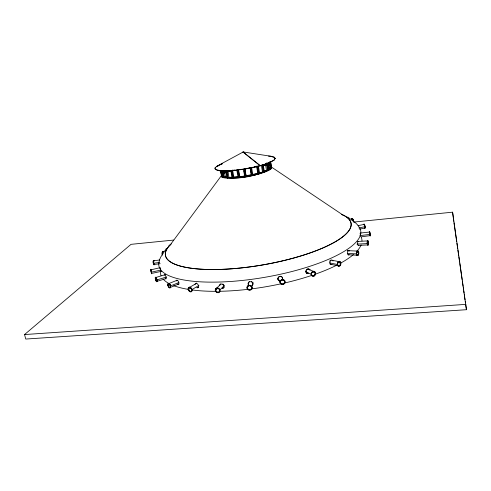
<?xml version="1.0" encoding="UTF-8"?>
<svg xmlns="http://www.w3.org/2000/svg" width="491" height="491" viewBox="0 0 491 491"><rect width="100%" height="100%" fill="white"/><g stroke="black" fill="none" stroke-linecap="round" stroke-linejoin="round"><path stroke-width="0.74" d="M221.373 174.864L221.766 176.901C237.754 180.203 256.179 176.195 270.719 169.051L271.597 167.64L270.609 161.607M217.347 288.162L217.218 287.818L217.225 288.285M369.385 232.071L360.314 233.047M360.848 236.871L369.907 235.68L369.373 231.844M168.99 283.602L168.646 283.381L168.726 283.761M282.19 279.993L282.11 279.557L282.129 279.895M163.018 251.705L162.748 251.41L162.779 251.754M161.478 271.327L151.817 273.377L150.792 269.344L150.927 270.664M189.913 287.438L189.667 287.131L189.716 287.554M252.994 282.227L251.717 287.376L252.141 287.395L251.711 287.499M248.532 283.51C249.52 284.516 245.966 288.487 247.335 288.045M368.005 242.266L368.005 242.266A2.013 0.466 86.6 0 0 367.188 241.609A2.013 0.466 86.6 0 0 367.636 244.899A2.013 0.466 86.6 0 0 368.017 242.272L368.336 242.253A2.013 0.466 86.6 0 0 367.477 241.597A2.013 0.466 86.6 0 0 367.925 244.886A2.013 0.466 86.6 0 0 368.305 242.259L368.336 242.253M337.661 264.514L337.661 264.514A2.148 1.479 -79.7 0 1 339.619 261.721A2.148 1.479 -79.7 0 1 340.122 265.208A2.148 1.479 -79.7 0 1 337.655 264.496L337.434 264.459A2.148 1.479 -79.7 0 0 339.895 265.165A2.148 1.479 -79.7 0 0 339.391 261.678L332.137 260.298M338.87 261.746L338.661 261.372L338.618 261.752M155.966 277.544L155.665 277.231L155.696 277.624M159.557 259.751L160.735 257.051L166.455 248.354M151.111 269.811L159.956 267.705M153.671 260.881L153.431 260.549L153.413 260.917M262.973 165.467L264.41 165.449L264.704 164.816L265.932 164.921M162.546 254.05L162.19 254.172M313.049 271.732L312.927 271.29L312.896 271.658M369.852 233.145L369.711 232.519M352.274 218.931L352.145 218.612L352.053 218.998M269.571 162.079L270.719 169.051L271.394 167.1L270.486 161.564M170.236 286.044L178.859 282.546M275.156 158.329L274.174 160.14C262.587 166.86 248.796 168.419 235.754 170.395C229.131 170.567 221.373 172.494 215.34 169.407C224.448 172.562 234.459 169.972 243.781 169.076C254.086 166.989 265.017 165.498 274.138 159.925L275.156 158.329L274.107 157.095L271.13 156.298L243.235 151.964L216.525 166.4L214.96 168.266L215.764 167.437M367.673 240.983L367.489 240.633L367.36 241.026M311.46 274.408L305.844 271.689M170.377 244.727A94.192 26.005 -9.8 0 0 264.005 264.698A94.18 25.998 -9.8 0 0 341.564 214.383A94.192 26.005 -9.8 0 1 264.005 264.698A94.18 25.998 -9.8 0 1 170.377 244.727L221.668 175.269M364.218 224.461L364.119 224.117L363.96 224.516M239.669 176.588L238.43 169.536L239.418 176.913L244.886 175.888M353.673 220.999L353.275 221.036M162.14 254.135L162.312 254.05A1.798 0.884 87.6 0 1 162.417 252.282A1.798 0.884 87.6 0 1 163.233 251.68M369.711 232.096L369.6 231.433L369.698 232.329M357.374 251.214L357.221 250.815L357.104 251.202M242.327 152.222L243.646 151.952M369.969 233.784L370.128 234.937M223.982 285.83L219.612 290.261M217.9 288.113L215.273 290.353A2.621 2.222 45.7 0 1 218.409 288.18A2.621 2.222 45.7 0 1 219.207 292.39A2.621 2.222 45.7 0 1 215.242 290.39L215.629 290.384A2.191 1.86 45.7 0 1 218.28 288.524A2.191 1.86 45.7 0 1 218.949 292.053A2.191 1.86 45.7 0 1 215.629 290.377M216.052 288.806L220.889 283.988M353.538 222.085L452.598 212.18L466.45 309.704L25.741 339.054L24.55 334.561L131.029 244.34L173.697 240.074M156.684 279.974L166.498 277.034M168.886 245.733L171.316 243.935M280.373 282.546C279.514 282.914 279.465 279.391 277.82 278.636M269.301 162.239L270.338 168.53L268.301 169.8L267.251 163.472M268.012 169.272L270.338 168.53M198.91 285.455L191.748 289.727M190.606 288.156L188.188 289.359L188.501 289.389M189.158 287.628L196.787 283.154M231.961 170.365L233.219 177.454L238.663 176.723L233.839 177.091L232.709 178.196L231.322 170.42M224.632 172.985L226.308 172.053L226.038 170.555M224.362 173.305L231.028 170.635M223.957 172.771L226.308 172.053M218.882 165.387L216.568 166.609L222.527 163.62M153.382 263.268L159.538 262.44M370.061 234.391L359.915 235.619M263.851 171.249L267.601 170.156L266.429 163.092M267.601 170.156L264.318 171.512L263.133 164.411M170.052 287.554A2.081 0.964 68.4 0 0 169.88 284.473A2.081 0.964 68.4 0 0 168.21 284.755A2.081 0.964 68.4 0 0 170.052 287.554L178.405 284.154M168.701 283.632L177.073 280.263M170.365 284.406L168.026 285.351M262.906 165.111L263.747 164.773M226.756 170.469L228.027 177.503L232.304 177.122M227.818 171.034L229.137 170.524L229.714 171.028M227.529 171.537L230.169 170.512M221.932 164.068L219.999 164.565M306.488 273.137L307.839 272.708M258.696 172.936L263.323 171.856L262.139 164.755M263.323 171.856L259.549 173.028L258.346 165.903M223.024 170.831L224.16 177.104L226.799 176.92M264.704 164.816L263.606 165.148L266.061 165.363M156.905 281.349A2.007 0.46 73.8 0 0 156.506 278.434A2.007 0.46 73.8 0 0 155.69 278.471A2.007 0.46 73.8 0 0 156.905 281.349L165.688 278.71M155.831 277.483L165.35 274.647M252.951 174.36L258.309 173.348L257.112 166.259L254.35 166.934M258.309 173.348L252.81 174.704L251.595 167.603M268.442 165.185L267.165 165.485L269.093 166.068M220.852 170.751L221.864 176.312L223.196 175.993L222.19 170.438M160.428 270.154L151.277 272.21L151.111 271.621M358.602 252.484L356.847 252.399M357.976 225.676L363.819 224.461M358.903 227.947L365.052 226.67M359.461 229.18L364.574 228.112M251.417 175.011L250.048 167.646L251.417 175.011L246.095 175.999L244.727 168.634L246.194 168.634M247.525 168.388L250.195 167.891M245.96 175.735L251.269 174.747M270.001 167.284L271.394 167.1L271.597 167.64L271.388 166.811M153.787 260.789L159.673 259.991M239.418 176.913L244.647 176.214L243.413 169.137M154.297 264.471L160.183 263.679M232.648 170.303L234.723 170.138M24.55 334.561L465.904 304.365M369.876 233.096L369.508 233.121L369.594 233.698M357.528 241.443L367.477 240.921M356.945 244.101L367.52 243.573M358.577 245.39L367.759 244.929M315.265 273.168L315.633 273.051L312.356 271.793M260.101 165.51L261.537 165.492M228.027 177.503L232.04 177.496L230.776 170.426M284.712 281.595C286.014 281.57 281.951 279.483 282.466 278.348M347.665 250.631L357.362 251.091M347.45 253.417L356.417 253.865A2.081 0.994 -87.7 0 0 358.086 254.516A2.081 0.994 -87.7 0 0 357.62 251.122A2.081 0.994 -87.7 0 0 356.411 253.859L356.693 253.89A2.087 0.994 -87.7 0 1 357.89 251.134A2.087 0.994 -87.7 0 1 358.356 254.534A2.087 0.994 -87.7 0 1 356.681 253.872L356.693 253.89M348.438 254.78L357.393 255.24M268.467 156.113L271.13 156.298M264.41 165.449L265.705 165.559M224.16 177.104L227.081 177.447L225.817 170.438M337.483 262.519L340.65 263.115A102.116 30.51 -9.8 0 0 353.428 254.565M329.461 262.906L337.434 264.459A2.148 1.479 -79.7 0 1 339.391 261.678M330.455 264.287L338.428 265.852M271.167 156.512L274.144 157.31L275.193 158.544M151.179 272.217L151.345 272.757M221.864 176.312L223.54 176.987L222.398 170.69M308.827 269.24L314.332 271.83A2.191 1.866 -65.4 0 1 314.013 275.531A2.191 1.866 -65.4 0 1 311.294 273.763A2.191 1.866 -65.4 0 1 314.332 271.83M271.584 167.149L342.73 214.892M347.683 216.985L356 223.264L358.031 225.418M243.18 152.198L260.181 165.792M243.352 152.155L260.144 165.571M225.504 172.666L224.804 170.653M369.392 231.924L369.625 231.531L369.766 232.409M267.767 165.08L268.295 165.786M249.133 285.688L249.14 285.707A2.216 2.068 15.4 0 1 251.582 288.561A2.216 2.068 15.4 0 1 247.814 289.039A2.216 2.068 15.4 0 1 249.146 285.707L249.084 285.234L249.17 285.59A2.216 2.068 15.4 0 0 247.845 288.923A2.216 2.068 15.4 0 0 251.607 288.444A2.216 2.068 15.4 0 0 249.176 285.59M222.669 174.894L223 175.833L222.239 171.942M214.923 168.051L215.383 169.622M150.903 270.154L150.688 269.283L150.847 270.259M151.4 272.941L151.51 273.143M160.219 267.742L160.269 268.154M160.944 271.388L160.956 271.302M150.995 270.535L150.768 269.737M151.314 272.56L151.615 273.806L151.289 271.959M160.784 270.664L160.354 268.595M151.197 271.449L151.424 272.591M150.989 271.044L151.105 271.633M150.878 270.492L151.013 271.13M370.128 235.349L370.239 236.011L370.146 235.128M224.203 170.481L225.338 176.748M222.626 170.782L223.89 177.76M222.171 172.145L222.423 173.519M222.141 172.372L222.386 173.728M220.594 170.549L221.766 176.901L220.404 170.34M227.824 170.807L228.959 177.134M226.222 170.475L227.615 178.202M232.581 170.015L233.839 177.091M237.441 169.923L238.816 177.736L238.049 177.085L236.797 169.972M244.862 168.886L246.095 175.999M244.137 169.014L245.5 176.84M244.027 170.942L244.273 172.359M244.518 173.771L244.764 175.183M250.913 167.756L252.257 175.582L259.101 173.894L257.781 166.087M256.56 166.105L257.757 173.176M262.703 164.602L264.005 172.372M261.396 165.393L262.47 171.77M370.073 235.036L370.165 235.668M268.614 164.215L268.841 165.608M269.074 167.001L269.301 168.388M268.068 162.914L269.031 168.634M266.858 162.938L268.141 170.665M265.422 163.816L266.478 170.168M269.669 161.938L270.701 168.204M369.735 232.157L369.827 232.82M370.104 235.287L369.944 234.158M360.124 233.237L360.541 236.122M369.809 232.642L369.901 233.286M369.944 234.244L370.03 234.802M453.758 221.324L452.598 212.18M453.979 222.834L456.691 241.719M456.906 243.229L457.667 248.52M457.882 250.029L458.643 255.32M458.858 256.83L459.619 262.114M459.834 263.624L462.111 279.489M462.326 280.999L463.087 286.29M463.308 287.8L463.522 289.309M463.737 290.819L464.063 293.09M464.283 294.6L464.498 296.11M464.713 297.62L465.038 299.884M465.259 301.394L465.474 302.91M465.689 304.42L466.45 309.704M369.895 233.2L369.981 233.796M369.784 233.059L369.87 233.661M369.465 232.752L369.527 233.207M370.097 234.741L370.189 235.398M369.655 232.059L369.748 232.716M223.884 287.72A93.64 27.938 -9.8 0 1 222.38 287.744M271.591 167.314A25.557 4.781 -9.8 0 1 260.101 173.636L253.957 175.219A25.557 4.781 -9.8 0 1 221.257 176.048M224.596 173.084A25.557 4.781 -9.8 0 1 226.376 172.267M228.487 171.445A25.557 4.781 -9.8 0 1 231.243 170.518M260.334 165.473A25.557 4.781 -9.8 0 1 261.832 165.424M263.237 165.418A25.557 4.781 -9.8 0 1 266.19 165.522M267.454 165.651A25.557 4.781 -9.8 0 1 269.068 165.921M358.289 226.038A102.416 29.46 -9.8 0 1 264.79 277.311A102.416 29.46 -9.8 0 1 159.526 260.426M361.1 244.96A102.116 30.51 -9.8 0 1 357.018 251.116M336.936 265.097A102.116 30.51 -9.8 0 1 315.823 273.996M312.288 275.224A102.116 30.51 -9.8 0 1 284.983 282.908M280.539 283.902A102.116 30.51 -9.8 0 1 251.251 288.929M247.489 289.383A102.116 30.51 -9.8 0 1 219.213 291.298M215.481 291.329A102.116 30.51 -9.8 0 1 192.65 290.021M187.85 289.309A102.116 30.51 -9.8 0 1 173.63 285.639M169.107 283.595A102.116 30.51 -9.8 0 1 163.215 279.164M161.048 275.666A102.116 30.51 -9.8 0 1 160.526 271.29M361.302 237.306A102.116 30.51 -9.8 0 1 361.971 240.928M358.583 245.212A2.185 0.528 86.6 0 1 357.853 244.776A2.185 0.528 86.6 0 1 357.736 241.836A2.185 0.528 86.6 0 1 358.442 241.768M349.119 254.608A2.252 1.092 -87.7 0 1 347.671 254.197A2.252 1.092 -87.7 0 1 347.837 251.153A2.252 1.092 -87.7 0 1 349.316 251.042M331.891 264.526A2.314 1.614 -79.7 0 1 329.995 263.28A2.314 1.614 -79.7 0 1 330.971 260.34A2.314 1.614 -79.7 0 1 333.033 261.077M308.532 273.536A2.363 2.013 -65.6 0 1 306.175 272.174A2.363 2.013 -65.6 0 1 307.483 269.264A2.363 2.013 -65.6 0 1 310.073 270.118M279.465 280.956A2.381 2.234 -34.8 0 1 278.047 278.287A2.381 2.234 -34.8 0 1 280.729 276.507A2.381 2.234 -34.8 0 1 282.62 278.863M248.354 284.78A2.381 2.228 15.6 0 1 249.336 281.932A2.381 2.228 15.6 0 1 252.466 282.706A2.381 2.228 15.6 0 1 252.024 285.694M219.587 285.75A2.363 2.007 46 0 1 221.729 284.074A2.363 2.007 46 0 1 223.939 286.376A2.363 2.007 46 0 1 222.178 288.45M176.306 280.944A2.252 1.086 68.1 0 1 177.84 280.662A2.252 1.086 68.1 0 1 178.884 283.663A2.252 1.086 68.1 0 1 177.343 283.939M164.632 275.273A2.179 0.522 73.7 0 1 165.32 275.101A2.179 0.522 73.7 0 1 166.197 277.906A2.179 0.522 73.7 0 1 165.657 278.563M195.031 284.43A2.314 1.608 60 0 1 197.124 283.755A2.314 1.608 60 0 1 198.573 286.529A2.314 1.608 60 0 1 196.725 287.677M347.873 250.478A2.252 1.092 -87.7 0 1 348.653 251.011M347.327 250.87A2.252 1.092 -87.7 0 1 347.591 250.6M331.339 264.416A2.314 1.608 -79.7 0 1 330.112 264.305M329.651 261.23A2.314 1.608 -79.7 0 1 329.934 260.733M330.695 260.07A2.314 1.608 -79.7 0 1 331.124 259.954M306.482 269.559A2.357 2.013 -65.6 0 1 309.692 269.94M307.611 273.45A2.357 2.013 -65.6 0 1 306.206 272.818M305.918 272.352A2.357 2.013 -65.6 0 1 305.856 270.609M278.765 280.465A2.381 2.228 -34.8 0 1 277.949 277.857M278.655 276.856A2.381 2.228 -34.8 0 1 282.257 277.476M252.411 282.27A2.381 2.228 15.6 0 1 252.515 284.995M248.428 284.504A2.381 2.228 15.6 0 1 249.594 281.57M251.41 281.564A2.381 2.228 15.6 0 1 251.957 281.859M224.123 286.996A2.357 2.007 46 0 1 222.472 288.149M219.999 284.921A2.357 2.007 46 0 1 220.631 284.093M222.773 284.019A2.357 2.007 46 0 1 224.209 285.891M198.499 287.303A2.314 1.608 60 0 1 197.677 287.505M195.706 283.724A2.314 1.608 60 0 1 196.823 283.203M178.939 284.166A2.252 1.092 68.1 0 1 178.632 284.148M351.66 219.225A1.798 0.884 72.8 0 1 351.826 219.017M352.035 218.912A1.798 0.884 72.8 0 1 353.139 219.839A1.798 0.884 72.8 0 1 353.471 221.76M351.446 219.293A1.798 0.884 72.8 0 1 352.575 219.379A1.798 0.884 72.8 0 1 353.293 221.441M351.372 219.317A2.148 1.056 72.8 0 1 352.698 218.888A2.148 1.056 72.8 0 1 353.704 221.521M363.886 224.675A1.866 0.479 77.8 0 1 364.887 225.958A1.866 0.479 77.8 0 1 364.696 228.002M363.628 224.725A1.866 0.479 77.8 0 1 364.623 226.013A1.866 0.479 77.8 0 1 364.439 228.057M363.733 224.725A2.228 0.571 77.8 0 1 364.482 224.534A2.228 0.571 77.8 0 1 365.187 227.45A2.228 0.571 77.8 0 1 364.555 228.137M154.561 263.839A1.86 0.497 82.7 0 1 153.929 264.127A1.86 0.497 82.7 0 1 153.499 261.678A1.86 0.497 82.7 0 1 154.064 260.973M154.334 264.489A2.222 0.595 82.7 0 1 153.48 264.06A2.222 0.595 82.7 0 1 153.18 261.077A2.222 0.595 82.7 0 1 153.978 261.003M154.149 264.41A1.86 0.497 82.7 0 1 153.272 262.556A1.86 0.497 82.7 0 1 153.806 261.003M162.496 255.081A2.148 1.056 87.6 0 1 162.202 252.282A2.148 1.056 87.6 0 1 163.515 251.515M162.662 254.455A1.798 0.884 87.6 0 1 162.644 252.27A1.798 0.884 87.6 0 1 163.681 251.815M337.366 264.637L337.317 264.631A2.565 1.768 -79.7 0 1 339.711 261.316A2.565 1.768 -79.7 0 1 340.312 265.484A2.565 1.768 -79.7 0 1 337.366 264.631M215.745 290.261L215.715 290.255A2.191 1.86 45.7 0 1 218.403 288.407A2.191 1.86 45.7 0 1 219.072 291.93A2.191 1.86 45.7 0 1 215.745 290.261M249.072 285.345L249.072 285.302A2.645 2.473 15.4 0 1 251.981 288.714A2.645 2.473 15.4 0 1 247.482 289.285A2.645 2.473 15.4 0 1 249.072 285.302M367.397 241.339A2.4 0.552 86.6 0 0 367.931 245.267A2.4 0.552 86.6 0 0 368.385 242.131A2.4 0.552 86.6 0 0 367.397 241.339M358.498 254.798A2.492 1.191 -87.7 0 0 357.939 250.735A2.492 1.191 -87.7 0 0 356.497 254.007A2.492 1.191 -87.7 0 0 358.498 254.798M314.166 275.604A2.191 1.866 -65.4 0 0 314.486 271.897A2.191 1.866 -65.4 0 0 311.454 273.837A2.191 1.866 -65.4 0 0 314.166 275.604M314.32 275.96A2.621 2.228 -65.4 0 0 314.7 271.535A2.621 2.228 -65.4 0 0 311.079 273.849A2.621 2.228 -65.4 0 0 314.32 275.96M282.313 284.179A2.216 2.074 -34.6 0 0 284.516 281.073A2.216 2.074 -34.6 0 0 280.778 280.926A2.216 2.074 -34.6 0 0 282.313 284.179M282.251 284.08A2.216 2.068 -34.6 0 0 284.449 280.975A2.216 2.068 -34.6 0 0 280.711 280.827A2.216 2.068 -34.6 0 0 282.251 284.08M282.27 284.59A2.645 2.473 -34.6 0 0 284.903 280.883A2.645 2.473 -34.6 0 0 280.435 280.705A2.645 2.473 -34.6 0 0 282.27 284.59M188.452 288.874A2.142 1.473 60.1 0 0 190.919 291.513A2.142 1.473 60.1 0 0 190.981 288.248A2.142 1.473 60.1 0 0 188.452 288.874M188.648 288.757A2.142 1.473 60.1 0 0 191.116 291.396A2.142 1.473 60.1 0 0 191.177 288.131A2.142 1.473 60.1 0 0 188.648 288.757M188.127 288.745A2.559 1.761 60.1 0 0 191.079 291.893A2.559 1.761 60.1 0 0 191.152 287.996A2.559 1.761 60.1 0 0 188.127 288.745M167.959 284.854A2.081 0.964 68.4 0 0 169.8 287.658A2.081 0.964 68.4 0 0 169.628 284.577A2.081 0.964 68.4 0 0 167.959 284.854M167.732 284.688A2.486 1.148 68.4 0 0 169.935 288.039A2.486 1.148 68.4 0 0 169.726 284.363A2.486 1.148 68.4 0 0 167.732 284.688M155.42 278.55A2.007 0.46 73.8 0 0 156.629 281.429A2.007 0.46 73.8 0 0 156.23 278.514A2.007 0.46 73.8 0 0 155.42 278.55M155.285 278.366A2.4 0.546 73.8 0 0 156.733 281.809A2.4 0.546 73.8 0 0 156.261 278.323A2.4 0.546 73.8 0 0 155.285 278.366"/></g></svg>
